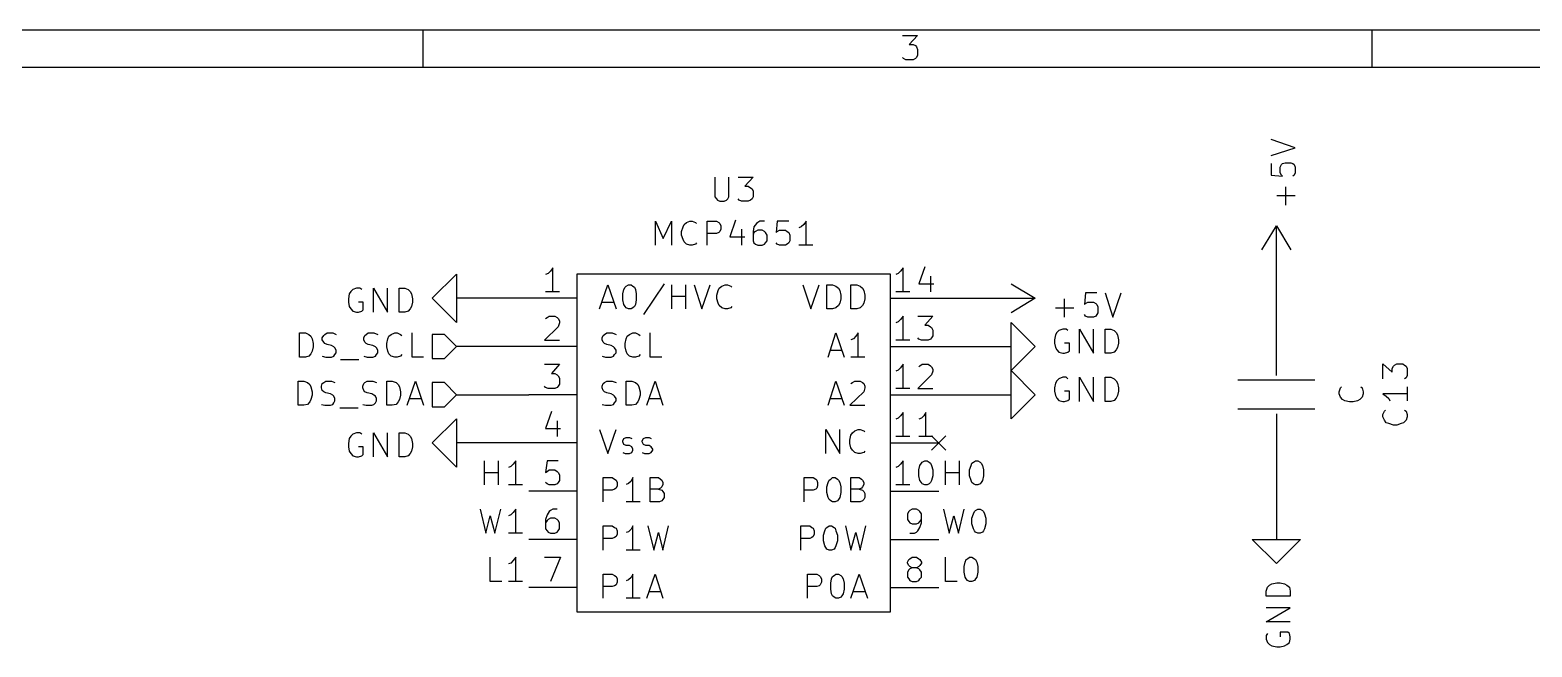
# Model space of a CAD drawing. Extents: x 0.4 to 11.3, y -7.9 to -0.4.
# Drawn here: x 3.516 to 6.63, y -1.673 to -0.394 of the extents above; entities that cross this region are included whole.
import ezdxf

# ---------------------------------------------------------------- set-up
doc = ezdxf.new("R2010")
doc.units = 0
doc.header["$MEASUREMENT"] = 0
for name, color, linetype in [('BLACK', 7, 'CONTINUOUS'), ('BROWN2', 54, 'CONTINUOUS'), ('CYAN2', 4, 'CONTINUOUS'), ('GREEN2', 3, 'CONTINUOUS'), ('RED2', 1, 'CONTINUOUS')]:
    doc.layers.add(name, color=color, linetype=linetype)

msp = doc.modelspace()

# ---------------------------------------------------------------- linework, layer by layer
at = {"layer": 'BLACK', "linetype": 'CONTINUOUS'}
for p, q in [((4.458, -1.337), (4.458, -1.287)), ((4.487, -1.337), (4.487, -1.287)), ((4.513, -1.299), (4.508, -1.301)), ((4.518, -1.294), (4.513, -1.299)), ((4.523, -1.287), (4.518, -1.294)), ((4.523, -1.337), (4.523, -1.287)), ((5.414, -1.337), (5.414, -1.287)), ((5.443, -1.337), (5.443, -1.287)), ((5.464, -1.306), (5.467, -1.297)), ((5.464, -1.318), (5.464, -1.306)), ((5.467, -1.297), (5.469, -1.292)), ((5.469, -1.292), (5.472, -1.29)), ((5.472, -1.29), (5.476, -1.287)), ((5.476, -1.287), (5.481, -1.287)), ((5.481, -1.287), (5.486, -1.29)), ((5.486, -1.29), (5.488, -1.292)), ((5.488, -1.292), (5.491, -1.297)), ((5.491, -1.297), (5.493, -1.306)), ((5.493, -1.306), (5.493, -1.318)), ((4.458, -1.311), (4.487, -1.311)), ((4.537, -1.337), (4.508, -1.337)), ((5.414, -1.311), (5.443, -1.311)), ((5.467, -1.328), (5.464, -1.318)), ((5.469, -1.332), (5.467, -1.328)), ((5.472, -1.335), (5.469, -1.332)), ((5.476, -1.337), (5.472, -1.335)), ((5.481, -1.337), (5.476, -1.337)), ((5.486, -1.335), (5.481, -1.337)), ((5.488, -1.332), (5.486, -1.335)), ((5.491, -1.328), (5.488, -1.332)), ((5.493, -1.318), (5.491, -1.328)), ((4.449, -1.387), (4.461, -1.437)), ((4.461, -1.437), (4.47, -1.401)), ((4.47, -1.401), (4.48, -1.437)), ((4.48, -1.437), (4.492, -1.387)), ((4.513, -1.399), (4.508, -1.401)), ((4.518, -1.394), (4.513, -1.399)), ((4.523, -1.387), (4.518, -1.394)), ((4.523, -1.437), (4.523, -1.387)), ((5.41, -1.387), (5.422, -1.437)), ((5.422, -1.437), (5.431, -1.401)), ((5.431, -1.401), (5.441, -1.437)), ((5.441, -1.437), (5.453, -1.387)), ((5.469, -1.406), (5.472, -1.397)), ((5.472, -1.397), (5.474, -1.392)), ((5.474, -1.392), (5.476, -1.39)), ((5.476, -1.39), (5.481, -1.387)), ((5.481, -1.387), (5.486, -1.387)), ((5.486, -1.387), (5.491, -1.39)), ((5.491, -1.39), (5.493, -1.392)), ((5.493, -1.392), (5.495, -1.397)), ((5.495, -1.397), (5.498, -1.406)), ((5.469, -1.418), (5.469, -1.406)), ((5.472, -1.428), (5.469, -1.418)), ((5.474, -1.432), (5.472, -1.428)), ((5.476, -1.435), (5.474, -1.432)), ((5.493, -1.432), (5.491, -1.435)), ((5.495, -1.428), (5.493, -1.432)), ((5.498, -1.418), (5.495, -1.428)), ((5.498, -1.406), (5.498, -1.418)), ((4.537, -1.437), (4.508, -1.437)), ((5.481, -1.437), (5.476, -1.435)), ((5.486, -1.437), (5.481, -1.437)), ((5.491, -1.435), (5.486, -1.437)), ((4.47, -1.537), (4.47, -1.487)), ((4.518, -1.494), (4.513, -1.499)), ((4.523, -1.487), (4.518, -1.494)), ((4.523, -1.537), (4.523, -1.487)), ((5.414, -1.537), (5.414, -1.487)), ((5.455, -1.497), (5.457, -1.492)), ((5.457, -1.492), (5.46, -1.49)), ((5.46, -1.49), (5.464, -1.487)), ((5.464, -1.487), (5.469, -1.487)), ((5.469, -1.487), (5.474, -1.49)), ((5.474, -1.49), (5.476, -1.492)), ((5.476, -1.492), (5.479, -1.497)), ((4.513, -1.499), (4.508, -1.501)), ((5.453, -1.506), (5.455, -1.497)), ((5.453, -1.518), (5.453, -1.506)), ((5.455, -1.528), (5.453, -1.518)), ((5.479, -1.497), (5.481, -1.506)), ((5.481, -1.518), (5.479, -1.528)), ((5.481, -1.506), (5.481, -1.518)), ((4.494, -1.537), (4.47, -1.537)), ((4.537, -1.537), (4.508, -1.537)), ((5.438, -1.537), (5.414, -1.537)), ((5.457, -1.532), (5.455, -1.528)), ((5.46, -1.535), (5.457, -1.532)), ((5.464, -1.537), (5.46, -1.535)), ((5.469, -1.537), (5.464, -1.537)), ((5.474, -1.535), (5.469, -1.537)), ((5.476, -1.532), (5.474, -1.535)), ((5.479, -1.528), (5.476, -1.532))]:
    msp.add_line(p, q, dxfattribs=at)
at = {"layer": 'BROWN2', "linetype": 'CONTINUOUS'}
for p, q in [((4.075, -1.072), (4.075, -1.022)), ((4.075, -1.022), (4.087, -1.022)), ((4.087, -1.022), (4.094, -1.025)), ((4.094, -1.025), (4.098, -1.029)), ((4.122, -1.032), (4.125, -1.027)), ((4.125, -1.027), (4.127, -1.025)), ((4.127, -1.025), (4.132, -1.022)), ((4.132, -1.022), (4.144, -1.022)), ((4.144, -1.022), (4.151, -1.025)), ((4.208, -1.032), (4.21, -1.027)), ((4.21, -1.027), (4.213, -1.025)), ((4.213, -1.025), (4.217, -1.022)), ((4.217, -1.022), (4.229, -1.022)), ((4.229, -1.022), (4.237, -1.025)), ((4.26, -1.029), (4.265, -1.025)), ((4.265, -1.025), (4.272, -1.022)), ((4.272, -1.022), (4.277, -1.022)), ((4.277, -1.022), (4.284, -1.025)), ((4.284, -1.025), (4.287, -1.027)), ((4.308, -1.072), (4.308, -1.022)), ((4.375, -1.025), (4.35, -1.025)), ((4.35, -1.025), (4.35, -1.075)), ((4.4, -1.05), (4.375, -1.025)), ((4.098, -1.029), (4.101, -1.034)), ((4.101, -1.034), (4.103, -1.044)), ((4.103, -1.051), (4.101, -1.06)), ((4.103, -1.044), (4.103, -1.051)), ((4.122, -1.036), (4.122, -1.032)), ((4.125, -1.041), (4.122, -1.036)), ((4.127, -1.044), (4.125, -1.041)), ((4.132, -1.046), (4.127, -1.044)), ((4.141, -1.048), (4.132, -1.046)), ((4.146, -1.051), (4.141, -1.048)), ((4.148, -1.053), (4.146, -1.051)), ((4.151, -1.058), (4.148, -1.053)), ((4.151, -1.063), (4.151, -1.058)), ((4.208, -1.036), (4.208, -1.032)), ((4.21, -1.041), (4.208, -1.036)), ((4.213, -1.044), (4.21, -1.041)), ((4.217, -1.046), (4.213, -1.044)), ((4.227, -1.048), (4.217, -1.046)), ((4.232, -1.051), (4.227, -1.048)), ((4.234, -1.053), (4.232, -1.051)), ((4.237, -1.058), (4.234, -1.053)), ((4.237, -1.063), (4.237, -1.058)), ((4.256, -1.044), (4.258, -1.034)), ((4.256, -1.051), (4.256, -1.044)), ((4.258, -1.06), (4.256, -1.051)), ((4.258, -1.034), (4.26, -1.029)), ((4.375, -1.075), (4.4, -1.05)), ((4.087, -1.072), (4.075, -1.072)), ((4.094, -1.07), (4.087, -1.072)), ((4.098, -1.065), (4.094, -1.07)), ((4.101, -1.06), (4.098, -1.065)), ((4.122, -1.07), (4.129, -1.072)), ((4.129, -1.072), (4.141, -1.072)), ((4.141, -1.072), (4.146, -1.07)), ((4.146, -1.07), (4.148, -1.067)), ((4.148, -1.067), (4.151, -1.063)), ((4.16, -1.077), (4.198, -1.077)), ((4.208, -1.07), (4.215, -1.072)), ((4.215, -1.072), (4.227, -1.072)), ((4.227, -1.072), (4.232, -1.07)), ((4.232, -1.07), (4.234, -1.067)), ((4.234, -1.067), (4.237, -1.063)), ((4.26, -1.065), (4.258, -1.06)), ((4.265, -1.07), (4.26, -1.065)), ((4.272, -1.072), (4.265, -1.07)), ((4.277, -1.072), (4.272, -1.072)), ((4.284, -1.07), (4.277, -1.072)), ((4.287, -1.067), (4.284, -1.07)), ((4.332, -1.072), (4.308, -1.072)), ((4.35, -1.075), (4.375, -1.075)), ((4.072, -1.172), (4.072, -1.122)), ((4.072, -1.122), (4.084, -1.122)), ((4.084, -1.122), (4.091, -1.125)), ((4.091, -1.125), (4.096, -1.129)), ((4.096, -1.129), (4.098, -1.134)), ((4.098, -1.134), (4.101, -1.144)), ((4.101, -1.151), (4.098, -1.16)), ((4.101, -1.144), (4.101, -1.151)), ((4.12, -1.132), (4.122, -1.127)), ((4.12, -1.136), (4.12, -1.132)), ((4.122, -1.141), (4.12, -1.136)), ((4.122, -1.127), (4.125, -1.125)), ((4.125, -1.144), (4.122, -1.141)), ((4.125, -1.125), (4.129, -1.122)), ((4.129, -1.146), (4.125, -1.144)), ((4.129, -1.122), (4.141, -1.122)), ((4.139, -1.148), (4.129, -1.146)), ((4.144, -1.151), (4.139, -1.148)), ((4.141, -1.122), (4.148, -1.125)), ((4.146, -1.153), (4.144, -1.151)), ((4.206, -1.132), (4.208, -1.127)), ((4.206, -1.136), (4.206, -1.132)), ((4.208, -1.141), (4.206, -1.136)), ((4.208, -1.127), (4.21, -1.125)), ((4.21, -1.144), (4.208, -1.141)), ((4.21, -1.125), (4.215, -1.122)), ((4.215, -1.146), (4.21, -1.144)), ((4.215, -1.122), (4.227, -1.122)), ((4.225, -1.148), (4.215, -1.146)), ((4.229, -1.151), (4.225, -1.148)), ((4.227, -1.122), (4.234, -1.125)), ((4.232, -1.153), (4.229, -1.151)), ((4.256, -1.172), (4.256, -1.122)), ((4.256, -1.122), (4.267, -1.122)), ((4.267, -1.122), (4.275, -1.125)), ((4.275, -1.125), (4.279, -1.129)), ((4.279, -1.129), (4.282, -1.134)), ((4.282, -1.134), (4.284, -1.144)), ((4.284, -1.151), (4.282, -1.16)), ((4.284, -1.144), (4.284, -1.151)), ((4.298, -1.172), (4.315, -1.122)), ((4.315, -1.122), (4.332, -1.172)), ((4.375, -1.125), (4.35, -1.125)), ((4.35, -1.125), (4.35, -1.175)), ((4.4, -1.15), (4.375, -1.125)), ((4.375, -1.175), (4.4, -1.15)), ((4.084, -1.172), (4.072, -1.172)), ((4.091, -1.17), (4.084, -1.172)), ((4.096, -1.165), (4.091, -1.17)), ((4.098, -1.16), (4.096, -1.165)), ((4.12, -1.17), (4.127, -1.172)), ((4.127, -1.172), (4.139, -1.172)), ((4.139, -1.172), (4.144, -1.17)), ((4.144, -1.17), (4.146, -1.167)), ((4.148, -1.158), (4.146, -1.153)), ((4.146, -1.167), (4.148, -1.163)), ((4.148, -1.163), (4.148, -1.158)), ((4.158, -1.177), (4.196, -1.177)), ((4.206, -1.17), (4.213, -1.172)), ((4.213, -1.172), (4.225, -1.172)), ((4.225, -1.172), (4.229, -1.17)), ((4.229, -1.17), (4.232, -1.167)), ((4.234, -1.158), (4.232, -1.153)), ((4.232, -1.167), (4.234, -1.163)), ((4.234, -1.163), (4.234, -1.158)), ((4.267, -1.172), (4.256, -1.172)), ((4.275, -1.17), (4.267, -1.172)), ((4.279, -1.165), (4.275, -1.17)), ((4.282, -1.16), (4.279, -1.165)), ((4.303, -1.158), (4.327, -1.158)), ((4.35, -1.175), (4.375, -1.175))]:
    msp.add_line(p, q, dxfattribs=at)
at = {"layer": 'CYAN2', "linetype": 'CONTINUOUS'}
for p, q in [((6.139, -0.638), (6.089, -0.621)), ((6.089, -0.654), (6.139, -0.638)), ((6.089, -0.671), (6.089, -0.695)), ((6.108, -0.678), (6.111, -0.673)), ((6.108, -0.69), (6.108, -0.678)), ((6.111, -0.673), (6.113, -0.671)), ((6.113, -0.671), (6.118, -0.669)), ((6.118, -0.669), (6.13, -0.669)), ((6.13, -0.669), (6.134, -0.671)), ((6.134, -0.671), (6.137, -0.673)), ((6.137, -0.673), (6.139, -0.678)), ((6.139, -0.678), (6.139, -0.69)), ((4.936, -0.699), (4.936, -0.74)), ((4.965, -0.74), (4.965, -0.699)), ((4.984, -0.699), (5.015, -0.699)), ((5.015, -0.699), (4.998, -0.718)), ((6.089, -0.695), (6.113, -0.697)), ((6.111, -0.695), (6.108, -0.69)), ((6.113, -0.697), (6.111, -0.695)), ((6.137, -0.695), (6.134, -0.697)), ((6.139, -0.69), (6.137, -0.695)), ((4.936, -0.74), (4.939, -0.744)), ((4.939, -0.744), (4.941, -0.747)), ((4.941, -0.747), (4.946, -0.749)), ((4.955, -0.749), (4.96, -0.747)), ((4.96, -0.747), (4.963, -0.744)), ((4.963, -0.744), (4.965, -0.74)), ((4.986, -0.747), (4.984, -0.744)), ((4.991, -0.749), (4.986, -0.747)), ((4.998, -0.718), (5.005, -0.718)), ((5.005, -0.718), (5.01, -0.721)), ((5.01, -0.747), (5.005, -0.749)), ((5.01, -0.721), (5.013, -0.723)), ((5.013, -0.744), (5.01, -0.747)), ((5.013, -0.723), (5.015, -0.728)), ((5.015, -0.74), (5.013, -0.744)), ((5.015, -0.728), (5.015, -0.74)), ((6.139, -0.738), (6.101, -0.738)), ((6.12, -0.757), (6.12, -0.719)), ((4.946, -0.749), (4.955, -0.749)), ((5.005, -0.749), (4.991, -0.749)), ((4.813, -0.84), (4.813, -0.79)), ((4.813, -0.79), (4.829, -0.826)), ((4.829, -0.826), (4.846, -0.79)), ((4.846, -0.79), (4.846, -0.84)), ((4.867, -0.812), (4.87, -0.802)), ((4.87, -0.802), (4.872, -0.797)), ((4.872, -0.797), (4.877, -0.793)), ((4.877, -0.793), (4.884, -0.79)), ((4.884, -0.79), (4.889, -0.79)), ((4.889, -0.79), (4.896, -0.793)), ((4.896, -0.793), (4.898, -0.795)), ((4.92, -0.84), (4.92, -0.79)), ((4.92, -0.79), (4.939, -0.79)), ((4.939, -0.79), (4.944, -0.793)), ((4.944, -0.793), (4.946, -0.795)), ((4.946, -0.795), (4.948, -0.8)), ((4.948, -0.807), (4.946, -0.812)), ((4.948, -0.8), (4.948, -0.807)), ((4.979, -0.788), (4.967, -0.823)), ((4.991, -0.807), (4.991, -0.84)), ((5.017, -0.802), (5.015, -0.812)), ((5.022, -0.795), (5.017, -0.802)), ((5.025, -0.809), (5.02, -0.812)), ((5.025, -0.793), (5.022, -0.795)), ((5.029, -0.79), (5.025, -0.793)), ((5.034, -0.809), (5.025, -0.809)), ((5.039, -0.79), (5.029, -0.79)), ((5.039, -0.812), (5.034, -0.809)), ((5.065, -0.79), (5.063, -0.814)), ((5.089, -0.79), (5.065, -0.79)), ((5.065, -0.812), (5.07, -0.809)), ((5.07, -0.809), (5.082, -0.809)), ((5.082, -0.809), (5.086, -0.812)), ((5.115, -0.802), (5.11, -0.804)), ((5.12, -0.797), (5.115, -0.802)), ((5.125, -0.79), (5.12, -0.797)), ((5.125, -0.84), (5.125, -0.79)), ((4.867, -0.819), (4.867, -0.812)), ((4.87, -0.828), (4.867, -0.819)), ((4.872, -0.833), (4.87, -0.828)), ((4.877, -0.838), (4.872, -0.833)), ((4.884, -0.84), (4.877, -0.838)), ((4.889, -0.84), (4.884, -0.84)), ((4.896, -0.838), (4.889, -0.84)), ((4.898, -0.835), (4.896, -0.838)), ((4.939, -0.816), (4.92, -0.816)), ((4.944, -0.814), (4.939, -0.816)), ((4.946, -0.812), (4.944, -0.814)), ((4.967, -0.823), (4.998, -0.823)), ((5.015, -0.812), (5.015, -0.831)), ((5.017, -0.814), (5.015, -0.819)), ((5.015, -0.831), (5.017, -0.835)), ((5.02, -0.812), (5.017, -0.814)), ((5.017, -0.835), (5.02, -0.838)), ((5.02, -0.838), (5.025, -0.84)), ((5.025, -0.84), (5.034, -0.84)), ((5.034, -0.84), (5.039, -0.838)), ((5.041, -0.814), (5.039, -0.812)), ((5.039, -0.838), (5.041, -0.835)), ((5.044, -0.819), (5.041, -0.814)), ((5.041, -0.835), (5.044, -0.831)), ((5.044, -0.831), (5.044, -0.819)), ((5.063, -0.814), (5.065, -0.812)), ((5.065, -0.838), (5.063, -0.835)), ((5.07, -0.84), (5.065, -0.838)), ((5.082, -0.84), (5.07, -0.84)), ((5.086, -0.838), (5.082, -0.84)), ((5.086, -0.812), (5.089, -0.814)), ((5.089, -0.835), (5.086, -0.838)), ((5.089, -0.814), (5.091, -0.819)), ((5.091, -0.831), (5.089, -0.835)), ((5.091, -0.819), (5.091, -0.831)), ((5.139, -0.84), (5.11, -0.84)), ((4.185, -0.932), (4.181, -0.936)), ((4.193, -0.929), (4.185, -0.932)), ((4.2, -0.929), (4.193, -0.929)), ((4.204, -0.932), (4.2, -0.929)), ((4.228, -0.979), (4.228, -0.929)), ((4.228, -0.929), (4.257, -0.979)), ((4.257, -0.979), (4.257, -0.929)), ((4.281, -0.979), (4.281, -0.929)), ((4.281, -0.929), (4.293, -0.929)), ((4.293, -0.929), (4.3, -0.932)), ((4.3, -0.932), (4.304, -0.936)), ((4.697, -0.972), (4.714, -0.922)), ((4.714, -0.922), (4.731, -0.972)), ((4.745, -0.941), (4.747, -0.932)), ((4.747, -0.932), (4.75, -0.927)), ((4.75, -0.927), (4.752, -0.925)), ((4.752, -0.925), (4.757, -0.922)), ((4.757, -0.922), (4.762, -0.922)), ((4.762, -0.922), (4.766, -0.925)), ((4.766, -0.925), (4.769, -0.927)), ((4.769, -0.927), (4.771, -0.932)), ((4.771, -0.932), (4.773, -0.941)), ((4.831, -0.92), (4.788, -0.984)), ((4.847, -0.972), (4.847, -0.922)), ((4.876, -0.972), (4.876, -0.922)), ((4.893, -0.922), (4.909, -0.972)), ((4.909, -0.972), (4.926, -0.922)), ((4.94, -0.944), (4.943, -0.934)), ((4.943, -0.934), (4.945, -0.929)), ((4.945, -0.929), (4.95, -0.925)), ((4.95, -0.925), (4.957, -0.922)), ((4.957, -0.922), (4.962, -0.922)), ((4.962, -0.922), (4.969, -0.925)), ((4.969, -0.925), (4.971, -0.927)), ((5.118, -0.922), (5.135, -0.972)), ((5.135, -0.972), (5.152, -0.922)), ((5.168, -0.972), (5.168, -0.922)), ((5.168, -0.922), (5.18, -0.922)), ((5.18, -0.922), (5.187, -0.925)), ((5.187, -0.925), (5.192, -0.929)), ((5.192, -0.929), (5.195, -0.934)), ((5.195, -0.934), (5.197, -0.944)), ((5.218, -0.972), (5.218, -0.922)), ((5.218, -0.922), (5.23, -0.922)), ((5.23, -0.922), (5.237, -0.925)), ((5.237, -0.925), (5.242, -0.929)), ((5.242, -0.929), (5.245, -0.934)), ((5.245, -0.934), (5.247, -0.944)), ((4.178, -0.941), (4.176, -0.951)), ((4.176, -0.951), (4.176, -0.958)), ((4.176, -0.958), (4.178, -0.967)), ((4.181, -0.936), (4.178, -0.941)), ((4.207, -0.958), (4.197, -0.958)), ((4.207, -0.974), (4.207, -0.958)), ((4.304, -0.936), (4.307, -0.941)), ((4.307, -0.941), (4.309, -0.951)), ((4.309, -0.958), (4.307, -0.967)), ((4.309, -0.951), (4.309, -0.958)), ((4.702, -0.958), (4.726, -0.958)), ((4.745, -0.953), (4.745, -0.941)), ((4.747, -0.963), (4.745, -0.953)), ((4.75, -0.967), (4.747, -0.963)), ((4.771, -0.963), (4.769, -0.967)), ((4.773, -0.953), (4.771, -0.963)), ((4.773, -0.941), (4.773, -0.953)), ((4.847, -0.946), (4.876, -0.946)), ((4.94, -0.951), (4.94, -0.944)), ((4.943, -0.96), (4.94, -0.951)), ((4.945, -0.965), (4.943, -0.96)), ((4.95, -0.97), (4.945, -0.965)), ((5.192, -0.965), (5.187, -0.97)), ((5.195, -0.96), (5.192, -0.965)), ((5.197, -0.951), (5.195, -0.96)), ((5.197, -0.944), (5.197, -0.951)), ((5.242, -0.965), (5.237, -0.97)), ((5.245, -0.96), (5.242, -0.965)), ((5.247, -0.951), (5.245, -0.96)), ((5.247, -0.944), (5.247, -0.951)), ((5.661, -0.989), (5.661, -0.951)), ((5.704, -0.939), (5.702, -0.963)), ((5.702, -0.963), (5.704, -0.961)), ((5.728, -0.939), (5.704, -0.939)), ((5.704, -0.961), (5.709, -0.958)), ((5.709, -0.958), (5.721, -0.958)), ((5.721, -0.958), (5.726, -0.961)), ((5.726, -0.961), (5.728, -0.963)), ((5.728, -0.963), (5.73, -0.968)), ((5.745, -0.939), (5.761, -0.989)), ((5.761, -0.989), (5.778, -0.939)), ((4.178, -0.967), (4.181, -0.972)), ((4.181, -0.972), (4.185, -0.977)), ((4.185, -0.977), (4.193, -0.979)), ((4.193, -0.979), (4.197, -0.979)), ((4.197, -0.979), (4.204, -0.977)), ((4.204, -0.977), (4.207, -0.974)), ((4.293, -0.979), (4.281, -0.979)), ((4.3, -0.977), (4.293, -0.979)), ((4.304, -0.972), (4.3, -0.977)), ((4.307, -0.967), (4.304, -0.972)), ((4.752, -0.97), (4.75, -0.967)), ((4.757, -0.972), (4.752, -0.97)), ((4.762, -0.972), (4.757, -0.972)), ((4.766, -0.97), (4.762, -0.972)), ((4.769, -0.967), (4.766, -0.97)), ((4.957, -0.972), (4.95, -0.97)), ((4.962, -0.972), (4.957, -0.972)), ((4.969, -0.97), (4.962, -0.972)), ((4.971, -0.967), (4.969, -0.97)), ((5.18, -0.972), (5.168, -0.972)), ((5.187, -0.97), (5.18, -0.972)), ((5.23, -0.972), (5.218, -0.972)), ((5.237, -0.97), (5.23, -0.972)), ((5.642, -0.97), (5.68, -0.97)), ((5.704, -0.987), (5.702, -0.984)), ((5.709, -0.989), (5.704, -0.987)), ((5.721, -0.989), (5.709, -0.989)), ((5.726, -0.987), (5.721, -0.989)), ((5.728, -0.984), (5.726, -0.987)), ((5.73, -0.98), (5.728, -0.984)), ((5.73, -0.968), (5.73, -0.98)), ((4.702, -1.032), (4.704, -1.027)), ((4.704, -1.027), (4.707, -1.025)), ((4.707, -1.025), (4.712, -1.022)), ((4.712, -1.022), (4.723, -1.022)), ((4.723, -1.022), (4.731, -1.025)), ((4.754, -1.029), (4.759, -1.025)), ((4.759, -1.025), (4.766, -1.022)), ((4.766, -1.022), (4.771, -1.022)), ((4.771, -1.022), (4.778, -1.025)), ((4.778, -1.025), (4.781, -1.027)), ((4.802, -1.072), (4.802, -1.022)), ((5.171, -1.072), (5.187, -1.022)), ((5.187, -1.022), (5.204, -1.072)), ((5.233, -1.022), (5.228, -1.029)), ((5.233, -1.072), (5.233, -1.022)), ((5.642, -1.026), (5.64, -1.036)), ((5.645, -1.021), (5.642, -1.026)), ((5.649, -1.017), (5.645, -1.021)), ((5.657, -1.014), (5.649, -1.017)), ((5.664, -1.014), (5.657, -1.014)), ((5.668, -1.017), (5.664, -1.014)), ((5.692, -1.064), (5.692, -1.014)), ((5.692, -1.014), (5.721, -1.064)), ((5.721, -1.064), (5.721, -1.014)), ((5.745, -1.064), (5.745, -1.014)), ((5.745, -1.014), (5.757, -1.014)), ((5.757, -1.014), (5.764, -1.017)), ((5.764, -1.017), (5.768, -1.021)), ((5.768, -1.021), (5.771, -1.026)), ((5.771, -1.026), (5.773, -1.036)), ((4.702, -1.036), (4.702, -1.032)), ((4.704, -1.041), (4.702, -1.036)), ((4.707, -1.044), (4.704, -1.041)), ((4.712, -1.046), (4.707, -1.044)), ((4.721, -1.048), (4.712, -1.046)), ((4.726, -1.051), (4.721, -1.048)), ((4.728, -1.053), (4.726, -1.051)), ((4.731, -1.058), (4.728, -1.053)), ((4.731, -1.063), (4.731, -1.058)), ((4.75, -1.044), (4.752, -1.034)), ((4.75, -1.051), (4.75, -1.044)), ((4.752, -1.06), (4.75, -1.051)), ((4.752, -1.034), (4.754, -1.029)), ((5.176, -1.058), (5.199, -1.058)), ((5.223, -1.034), (5.218, -1.036)), ((5.228, -1.029), (5.223, -1.034)), ((5.64, -1.036), (5.64, -1.043)), ((5.64, -1.043), (5.642, -1.052)), ((5.642, -1.052), (5.645, -1.057)), ((5.645, -1.057), (5.649, -1.062)), ((5.671, -1.043), (5.661, -1.043)), ((5.671, -1.059), (5.671, -1.043)), ((5.768, -1.057), (5.764, -1.062)), ((5.771, -1.052), (5.768, -1.057)), ((5.773, -1.043), (5.771, -1.052)), ((5.773, -1.036), (5.773, -1.043)), ((4.702, -1.07), (4.709, -1.072)), ((4.709, -1.072), (4.721, -1.072)), ((4.721, -1.072), (4.726, -1.07)), ((4.726, -1.07), (4.728, -1.067)), ((4.728, -1.067), (4.731, -1.063)), ((4.754, -1.065), (4.752, -1.06)), ((4.759, -1.07), (4.754, -1.065)), ((4.766, -1.072), (4.759, -1.07)), ((4.771, -1.072), (4.766, -1.072)), ((4.778, -1.07), (4.771, -1.072)), ((4.781, -1.067), (4.778, -1.07)), ((4.826, -1.072), (4.802, -1.072)), ((5.247, -1.072), (5.218, -1.072)), ((5.649, -1.062), (5.657, -1.064)), ((5.657, -1.064), (5.661, -1.064)), ((5.661, -1.064), (5.668, -1.062)), ((5.668, -1.062), (5.671, -1.059)), ((5.757, -1.064), (5.745, -1.064)), ((5.764, -1.062), (5.757, -1.064)), ((6.321, -1.117), (6.321, -1.086)), ((6.321, -1.086), (6.34, -1.103)), ((6.343, -1.091), (6.345, -1.089)), ((6.345, -1.089), (6.35, -1.086)), ((6.35, -1.086), (6.362, -1.086)), ((6.362, -1.086), (6.366, -1.089)), ((6.366, -1.089), (6.369, -1.091)), ((5.645, -1.121), (5.642, -1.126)), ((5.649, -1.117), (5.645, -1.121)), ((5.657, -1.114), (5.649, -1.117)), ((5.664, -1.114), (5.657, -1.114)), ((5.668, -1.117), (5.664, -1.114)), ((5.692, -1.164), (5.692, -1.114)), ((5.692, -1.114), (5.721, -1.164)), ((5.721, -1.164), (5.721, -1.114)), ((5.745, -1.164), (5.745, -1.114)), ((5.745, -1.114), (5.757, -1.114)), ((5.757, -1.114), (5.764, -1.117)), ((5.764, -1.117), (5.768, -1.121)), ((5.768, -1.121), (5.771, -1.126)), ((6.34, -1.096), (6.343, -1.091)), ((6.34, -1.103), (6.34, -1.096)), ((6.369, -1.115), (6.366, -1.117)), ((6.369, -1.091), (6.371, -1.096)), ((6.371, -1.11), (6.369, -1.115)), ((6.371, -1.096), (6.371, -1.11)), ((4.702, -1.132), (4.704, -1.127)), ((4.702, -1.136), (4.702, -1.132)), ((4.704, -1.141), (4.702, -1.136)), ((4.704, -1.127), (4.707, -1.125)), ((4.707, -1.144), (4.704, -1.141)), ((4.707, -1.125), (4.712, -1.122)), ((4.712, -1.146), (4.707, -1.144)), ((4.712, -1.122), (4.723, -1.122)), ((4.721, -1.148), (4.712, -1.146)), ((4.726, -1.151), (4.721, -1.148)), ((4.723, -1.122), (4.731, -1.125)), ((4.728, -1.153), (4.726, -1.151)), ((4.752, -1.172), (4.752, -1.122)), ((4.752, -1.122), (4.764, -1.122)), ((4.764, -1.122), (4.771, -1.125)), ((4.771, -1.125), (4.776, -1.129)), ((4.776, -1.129), (4.778, -1.134)), ((4.778, -1.134), (4.781, -1.144)), ((4.781, -1.151), (4.778, -1.16)), ((4.781, -1.144), (4.781, -1.151)), ((4.795, -1.172), (4.812, -1.122)), ((4.812, -1.122), (4.828, -1.172)), ((5.171, -1.172), (5.187, -1.122)), ((5.187, -1.122), (5.204, -1.172)), ((5.245, -1.144), (5.216, -1.172)), ((5.218, -1.127), (5.221, -1.125)), ((5.221, -1.125), (5.226, -1.122)), ((5.226, -1.122), (5.237, -1.122)), ((5.237, -1.122), (5.242, -1.125)), ((5.242, -1.125), (5.245, -1.127)), ((5.245, -1.127), (5.247, -1.132)), ((5.247, -1.136), (5.245, -1.144)), ((5.247, -1.132), (5.247, -1.136)), ((5.642, -1.126), (5.64, -1.136)), ((5.64, -1.136), (5.64, -1.143)), ((5.64, -1.143), (5.642, -1.152)), ((5.642, -1.152), (5.645, -1.157)), ((5.671, -1.143), (5.661, -1.143)), ((5.671, -1.159), (5.671, -1.143)), ((5.771, -1.152), (5.768, -1.157)), ((5.771, -1.126), (5.773, -1.136)), ((5.773, -1.143), (5.771, -1.152)), ((5.773, -1.136), (5.773, -1.143)), ((6.23, -1.144), (6.233, -1.136)), ((6.23, -1.148), (6.23, -1.144)), ((6.233, -1.155), (6.23, -1.148)), ((6.233, -1.136), (6.235, -1.134)), ((6.275, -1.134), (6.278, -1.136)), ((6.278, -1.136), (6.28, -1.144)), ((6.28, -1.148), (6.278, -1.155)), ((6.28, -1.144), (6.28, -1.148)), ((6.371, -1.148), (6.321, -1.148)), ((6.321, -1.148), (6.328, -1.153)), ((6.371, -1.134), (6.371, -1.163)), ((4.702, -1.17), (4.709, -1.172)), ((4.709, -1.172), (4.721, -1.172)), ((4.721, -1.172), (4.726, -1.17)), ((4.726, -1.17), (4.728, -1.167)), ((4.731, -1.158), (4.728, -1.153)), ((4.728, -1.167), (4.731, -1.163)), ((4.731, -1.163), (4.731, -1.158)), ((4.764, -1.172), (4.752, -1.172)), ((4.771, -1.17), (4.764, -1.172)), ((4.776, -1.165), (4.771, -1.17)), ((4.778, -1.16), (4.776, -1.165)), ((4.8, -1.158), (4.823, -1.158)), ((5.176, -1.158), (5.199, -1.158)), ((5.216, -1.172), (5.247, -1.172)), ((5.645, -1.157), (5.649, -1.162)), ((5.649, -1.162), (5.657, -1.164)), ((5.657, -1.164), (5.661, -1.164)), ((5.661, -1.164), (5.668, -1.162)), ((5.668, -1.162), (5.671, -1.159)), ((5.757, -1.164), (5.745, -1.164)), ((5.764, -1.162), (5.757, -1.164)), ((5.768, -1.157), (5.764, -1.162)), ((6.237, -1.16), (6.233, -1.155)), ((6.242, -1.163), (6.237, -1.16)), ((6.252, -1.165), (6.242, -1.163)), ((6.259, -1.165), (6.252, -1.165)), ((6.268, -1.163), (6.259, -1.165)), ((6.273, -1.16), (6.268, -1.163)), ((6.278, -1.155), (6.273, -1.16)), ((6.324, -1.184), (6.326, -1.182)), ((6.328, -1.153), (6.333, -1.158)), ((6.333, -1.158), (6.335, -1.163)), ((6.366, -1.182), (6.369, -1.184)), ((6.321, -1.191), (6.324, -1.184)), ((6.321, -1.196), (6.321, -1.191)), ((6.324, -1.203), (6.321, -1.196)), ((6.328, -1.208), (6.324, -1.203)), ((6.333, -1.21), (6.328, -1.208)), ((6.343, -1.213), (6.333, -1.21)), ((6.35, -1.213), (6.343, -1.213)), ((6.359, -1.21), (6.35, -1.213)), ((6.364, -1.208), (6.359, -1.21)), ((6.369, -1.203), (6.364, -1.208)), ((6.369, -1.184), (6.371, -1.191)), ((6.371, -1.196), (6.369, -1.203)), ((6.371, -1.191), (6.371, -1.196)), ((4.178, -1.241), (4.176, -1.251)), ((4.181, -1.236), (4.178, -1.241)), ((4.185, -1.232), (4.181, -1.236)), ((4.193, -1.229), (4.185, -1.232)), ((4.2, -1.229), (4.193, -1.229)), ((4.204, -1.232), (4.2, -1.229)), ((4.228, -1.279), (4.228, -1.229)), ((4.228, -1.229), (4.257, -1.279)), ((4.257, -1.279), (4.257, -1.229)), ((4.281, -1.279), (4.281, -1.229)), ((4.281, -1.229), (4.293, -1.229)), ((4.293, -1.229), (4.3, -1.232)), ((4.3, -1.232), (4.304, -1.236)), ((4.304, -1.236), (4.307, -1.241)), ((4.307, -1.241), (4.309, -1.251)), ((4.697, -1.222), (4.714, -1.272)), ((4.714, -1.272), (4.731, -1.222)), ((4.745, -1.246), (4.747, -1.241)), ((4.747, -1.241), (4.752, -1.239)), ((4.752, -1.239), (4.759, -1.239)), ((4.759, -1.239), (4.764, -1.241)), ((4.785, -1.246), (4.788, -1.241)), ((4.788, -1.241), (4.793, -1.239)), ((4.793, -1.239), (4.8, -1.239)), ((4.8, -1.239), (4.804, -1.241)), ((5.166, -1.272), (5.166, -1.222)), ((5.166, -1.222), (5.195, -1.272)), ((5.195, -1.272), (5.195, -1.222)), ((5.216, -1.244), (5.218, -1.234)), ((5.216, -1.251), (5.216, -1.244)), ((5.218, -1.234), (5.221, -1.229)), ((5.221, -1.229), (5.226, -1.225)), ((5.226, -1.225), (5.233, -1.222)), ((5.233, -1.222), (5.237, -1.222)), ((5.237, -1.222), (5.245, -1.225)), ((5.245, -1.225), (5.247, -1.227)), ((4.176, -1.251), (4.176, -1.258)), ((4.176, -1.258), (4.178, -1.267)), ((4.178, -1.267), (4.181, -1.272)), ((4.181, -1.272), (4.185, -1.277)), ((4.207, -1.258), (4.197, -1.258)), ((4.204, -1.277), (4.207, -1.274)), ((4.207, -1.274), (4.207, -1.258)), ((4.304, -1.272), (4.3, -1.277)), ((4.307, -1.267), (4.304, -1.272)), ((4.309, -1.258), (4.307, -1.267)), ((4.309, -1.251), (4.309, -1.258)), ((4.745, -1.248), (4.745, -1.246)), ((4.747, -1.253), (4.745, -1.248)), ((4.745, -1.27), (4.75, -1.272)), ((4.752, -1.255), (4.747, -1.253)), ((4.75, -1.272), (4.759, -1.272)), ((4.759, -1.255), (4.752, -1.255)), ((4.764, -1.258), (4.759, -1.255)), ((4.759, -1.272), (4.764, -1.27)), ((4.766, -1.263), (4.764, -1.258)), ((4.764, -1.27), (4.766, -1.265)), ((4.766, -1.265), (4.766, -1.263)), ((4.785, -1.248), (4.785, -1.246)), ((4.788, -1.253), (4.785, -1.248)), ((4.785, -1.27), (4.79, -1.272)), ((4.793, -1.255), (4.788, -1.253)), ((4.79, -1.272), (4.8, -1.272)), ((4.8, -1.255), (4.793, -1.255)), ((4.804, -1.258), (4.8, -1.255)), ((4.8, -1.272), (4.804, -1.27)), ((4.807, -1.263), (4.804, -1.258)), ((4.804, -1.27), (4.807, -1.265)), ((4.807, -1.265), (4.807, -1.263)), ((5.218, -1.26), (5.216, -1.251)), ((5.221, -1.265), (5.218, -1.26)), ((5.226, -1.27), (5.221, -1.265)), ((5.233, -1.272), (5.226, -1.27)), ((5.237, -1.272), (5.233, -1.272)), ((5.245, -1.27), (5.237, -1.272)), ((5.247, -1.267), (5.245, -1.27)), ((4.185, -1.277), (4.193, -1.279)), ((4.193, -1.279), (4.197, -1.279)), ((4.197, -1.279), (4.204, -1.277)), ((4.293, -1.279), (4.281, -1.279)), ((4.3, -1.277), (4.293, -1.279)), ((4.704, -1.372), (4.704, -1.322)), ((4.704, -1.322), (4.723, -1.322)), ((4.723, -1.322), (4.728, -1.325)), ((4.728, -1.325), (4.731, -1.327)), ((4.731, -1.327), (4.733, -1.332)), ((4.733, -1.339), (4.731, -1.344)), ((4.733, -1.332), (4.733, -1.339)), ((4.757, -1.334), (4.752, -1.336)), ((4.762, -1.329), (4.757, -1.334)), ((4.766, -1.322), (4.762, -1.329)), ((4.766, -1.372), (4.766, -1.322)), ((4.802, -1.372), (4.802, -1.322)), ((4.802, -1.322), (4.819, -1.322)), ((4.819, -1.322), (4.823, -1.325)), ((4.823, -1.325), (4.826, -1.327)), ((4.826, -1.327), (4.828, -1.332)), ((4.828, -1.336), (4.826, -1.341)), ((4.828, -1.332), (4.828, -1.336)), ((5.121, -1.372), (5.121, -1.322)), ((5.121, -1.322), (5.14, -1.322)), ((5.14, -1.322), (5.145, -1.325)), ((5.145, -1.325), (5.147, -1.327)), ((5.147, -1.327), (5.149, -1.332)), ((5.149, -1.339), (5.147, -1.344)), ((5.149, -1.332), (5.149, -1.339)), ((5.168, -1.341), (5.171, -1.332)), ((5.171, -1.332), (5.173, -1.327)), ((5.173, -1.327), (5.176, -1.325)), ((5.176, -1.325), (5.18, -1.322)), ((5.18, -1.322), (5.185, -1.322)), ((5.185, -1.322), (5.19, -1.325)), ((5.19, -1.325), (5.192, -1.327)), ((5.192, -1.327), (5.195, -1.332)), ((5.195, -1.332), (5.197, -1.341)), ((5.218, -1.372), (5.218, -1.322)), ((5.218, -1.322), (5.235, -1.322)), ((5.235, -1.322), (5.24, -1.325)), ((5.24, -1.325), (5.242, -1.327)), ((5.242, -1.327), (5.245, -1.332)), ((5.245, -1.336), (5.242, -1.341)), ((5.245, -1.332), (5.245, -1.336)), ((4.723, -1.348), (4.704, -1.348)), ((4.728, -1.346), (4.723, -1.348)), ((4.731, -1.344), (4.728, -1.346)), ((4.819, -1.346), (4.802, -1.346)), ((4.823, -1.344), (4.819, -1.346)), ((4.819, -1.346), (4.826, -1.348)), ((4.826, -1.37), (4.821, -1.372)), ((4.826, -1.341), (4.823, -1.344)), ((4.826, -1.348), (4.828, -1.351)), ((4.828, -1.367), (4.826, -1.37)), ((4.828, -1.351), (4.831, -1.355)), ((4.831, -1.363), (4.828, -1.367)), ((4.831, -1.355), (4.831, -1.363)), ((5.14, -1.348), (5.121, -1.348)), ((5.145, -1.346), (5.14, -1.348)), ((5.147, -1.344), (5.145, -1.346)), ((5.168, -1.353), (5.168, -1.341)), ((5.171, -1.363), (5.168, -1.353)), ((5.173, -1.367), (5.171, -1.363)), ((5.176, -1.37), (5.173, -1.367)), ((5.18, -1.372), (5.176, -1.37)), ((5.19, -1.37), (5.185, -1.372)), ((5.192, -1.367), (5.19, -1.37)), ((5.195, -1.363), (5.192, -1.367)), ((5.197, -1.353), (5.195, -1.363)), ((5.197, -1.341), (5.197, -1.353)), ((5.235, -1.346), (5.218, -1.346)), ((5.24, -1.344), (5.235, -1.346)), ((5.235, -1.346), (5.242, -1.348)), ((5.242, -1.37), (5.237, -1.372)), ((5.242, -1.341), (5.24, -1.344)), ((5.242, -1.348), (5.245, -1.351)), ((5.245, -1.367), (5.242, -1.37)), ((5.245, -1.351), (5.247, -1.355)), ((5.247, -1.363), (5.245, -1.367)), ((5.247, -1.355), (5.247, -1.363)), ((4.781, -1.372), (4.752, -1.372)), ((4.821, -1.372), (4.802, -1.372)), ((5.185, -1.372), (5.18, -1.372)), ((5.237, -1.372), (5.218, -1.372)), ((4.704, -1.472), (4.704, -1.422)), ((4.704, -1.422), (4.723, -1.422)), ((4.723, -1.422), (4.728, -1.425)), ((4.728, -1.425), (4.731, -1.427)), ((4.731, -1.427), (4.733, -1.432)), ((4.733, -1.432), (4.733, -1.439)), ((4.762, -1.429), (4.757, -1.434)), ((4.766, -1.422), (4.762, -1.429)), ((4.766, -1.472), (4.766, -1.422)), ((4.797, -1.422), (4.809, -1.472)), ((4.828, -1.472), (4.84, -1.422)), ((5.114, -1.472), (5.114, -1.422)), ((5.114, -1.422), (5.133, -1.422)), ((5.133, -1.422), (5.137, -1.425)), ((5.137, -1.425), (5.14, -1.427)), ((5.14, -1.427), (5.142, -1.432)), ((5.142, -1.432), (5.142, -1.439)), ((5.161, -1.441), (5.164, -1.432)), ((5.164, -1.432), (5.166, -1.427)), ((5.166, -1.427), (5.168, -1.425)), ((5.168, -1.425), (5.173, -1.422)), ((5.173, -1.422), (5.178, -1.422)), ((5.178, -1.422), (5.183, -1.425)), ((5.183, -1.425), (5.185, -1.427)), ((5.185, -1.427), (5.187, -1.432)), ((5.187, -1.432), (5.19, -1.441)), ((5.207, -1.422), (5.218, -1.472)), ((5.237, -1.472), (5.249, -1.422)), ((4.723, -1.448), (4.704, -1.448)), ((4.728, -1.446), (4.723, -1.448)), ((4.731, -1.444), (4.728, -1.446)), ((4.733, -1.439), (4.731, -1.444)), ((4.757, -1.434), (4.752, -1.436)), ((4.809, -1.472), (4.819, -1.436)), ((4.819, -1.436), (4.828, -1.472)), ((5.133, -1.448), (5.114, -1.448)), ((5.137, -1.446), (5.133, -1.448)), ((5.14, -1.444), (5.137, -1.446)), ((5.142, -1.439), (5.14, -1.444)), ((5.161, -1.453), (5.161, -1.441)), ((5.164, -1.463), (5.161, -1.453)), ((5.166, -1.467), (5.164, -1.463)), ((5.187, -1.463), (5.185, -1.467)), ((5.19, -1.453), (5.187, -1.463)), ((5.19, -1.441), (5.19, -1.453)), ((5.218, -1.472), (5.228, -1.436)), ((5.228, -1.436), (5.237, -1.472)), ((4.781, -1.472), (4.752, -1.472)), ((5.168, -1.47), (5.166, -1.467)), ((5.173, -1.472), (5.168, -1.47)), ((5.178, -1.472), (5.173, -1.472)), ((5.183, -1.47), (5.178, -1.472)), ((5.185, -1.467), (5.183, -1.47)), ((4.704, -1.572), (4.704, -1.522)), ((4.704, -1.522), (4.723, -1.522)), ((4.723, -1.522), (4.728, -1.525)), ((4.728, -1.525), (4.731, -1.527)), ((4.766, -1.522), (4.762, -1.529)), ((4.766, -1.572), (4.766, -1.522)), ((4.795, -1.572), (4.812, -1.522)), ((4.812, -1.522), (4.828, -1.572)), ((5.128, -1.572), (5.128, -1.522)), ((5.128, -1.522), (5.147, -1.522)), ((5.147, -1.522), (5.152, -1.525)), ((5.152, -1.525), (5.154, -1.527)), ((5.18, -1.527), (5.183, -1.525)), ((5.183, -1.525), (5.187, -1.522)), ((5.187, -1.522), (5.192, -1.522)), ((5.192, -1.522), (5.197, -1.525)), ((5.197, -1.525), (5.199, -1.527)), ((5.218, -1.572), (5.235, -1.522)), ((5.235, -1.522), (5.252, -1.572)), ((4.723, -1.548), (4.704, -1.548)), ((4.728, -1.546), (4.723, -1.548)), ((4.731, -1.544), (4.728, -1.546)), ((4.731, -1.527), (4.733, -1.532)), ((4.733, -1.539), (4.731, -1.544)), ((4.733, -1.532), (4.733, -1.539)), ((4.757, -1.534), (4.752, -1.536)), ((4.762, -1.529), (4.757, -1.534)), ((5.147, -1.548), (5.128, -1.548)), ((5.152, -1.546), (5.147, -1.548)), ((5.154, -1.544), (5.152, -1.546)), ((5.154, -1.527), (5.157, -1.532)), ((5.157, -1.539), (5.154, -1.544)), ((5.157, -1.532), (5.157, -1.539)), ((5.176, -1.541), (5.178, -1.532)), ((5.176, -1.553), (5.176, -1.541)), ((5.178, -1.563), (5.176, -1.553)), ((5.178, -1.532), (5.18, -1.527)), ((5.199, -1.527), (5.202, -1.532)), ((5.202, -1.532), (5.204, -1.541)), ((5.204, -1.553), (5.202, -1.563)), ((5.204, -1.541), (5.204, -1.553)), ((6.079, -1.557), (6.082, -1.549)), ((6.079, -1.568), (6.079, -1.557)), ((6.082, -1.549), (6.086, -1.545)), ((6.086, -1.545), (6.091, -1.542)), ((6.091, -1.542), (6.101, -1.54)), ((6.101, -1.54), (6.108, -1.54)), ((6.108, -1.54), (6.117, -1.542)), ((6.117, -1.542), (6.122, -1.545)), ((6.122, -1.545), (6.127, -1.549)), ((6.127, -1.549), (6.129, -1.557)), ((6.129, -1.557), (6.129, -1.568)), ((4.781, -1.572), (4.752, -1.572)), ((4.8, -1.558), (4.823, -1.558)), ((5.18, -1.567), (5.178, -1.563)), ((5.183, -1.57), (5.18, -1.567)), ((5.187, -1.572), (5.183, -1.57)), ((5.192, -1.572), (5.187, -1.572)), ((5.197, -1.57), (5.192, -1.572)), ((5.199, -1.567), (5.197, -1.57)), ((5.202, -1.563), (5.199, -1.567)), ((5.223, -1.558), (5.247, -1.558)), ((6.129, -1.568), (6.079, -1.568)), ((6.079, -1.621), (6.129, -1.592)), ((6.129, -1.592), (6.079, -1.592)), ((6.129, -1.621), (6.079, -1.621)), ((6.082, -1.645), (6.079, -1.649)), ((6.079, -1.649), (6.079, -1.657)), ((6.124, -1.642), (6.108, -1.642)), ((6.108, -1.642), (6.108, -1.652)), ((6.127, -1.645), (6.124, -1.642)), ((6.129, -1.652), (6.127, -1.645)), ((6.079, -1.657), (6.082, -1.664)), ((6.082, -1.664), (6.086, -1.668)), ((6.086, -1.668), (6.091, -1.671)), ((6.091, -1.671), (6.101, -1.673)), ((6.101, -1.673), (6.108, -1.673)), ((6.108, -1.673), (6.117, -1.671)), ((6.117, -1.671), (6.122, -1.668)), ((6.122, -1.668), (6.127, -1.664)), ((6.127, -1.664), (6.129, -1.657)), ((6.129, -1.657), (6.129, -1.652))]:
    msp.add_line(p, q, dxfattribs=at)
at = {"layer": 'GREEN2', "linetype": 'CONTINUOUS'}
for p, q in [((6.1, -1), (6.1, -0.9)), ((4.55, -0.95), (4.45, -0.95)), ((5.4, -0.95), (5.5, -0.95)), ((4.55, -1.05), (4.4, -1.05)), ((5.4, -1.05), (5.5, -1.05)), ((4.4, -1.15), (4.55, -1.15)), ((5.4, -1.15), (5.5, -1.15)), ((4.55, -1.25), (4.45, -1.25)), ((6.1, -1.3), (6.1, -1.4))]:
    msp.add_line(p, q, dxfattribs=at)
at = {"layer": 'RED2', "linetype": 'CONTINUOUS'}
for p, q in [((11.299, -0.394), (0.394, -0.394)), ((4.331, -0.472), (4.331, -0.394)), ((6.299, -0.472), (6.299, -0.394)), ((5.325, -0.405), (5.356, -0.405)), ((5.356, -0.405), (5.339, -0.424)), ((5.339, -0.424), (5.347, -0.424)), ((5.347, -0.424), (5.352, -0.426)), ((5.352, -0.426), (5.354, -0.429)), ((5.354, -0.429), (5.356, -0.434)), ((5.356, -0.434), (5.356, -0.446)), ((5.327, -0.453), (5.325, -0.451)), ((5.332, -0.456), (5.327, -0.453)), ((5.347, -0.456), (5.332, -0.456)), ((5.352, -0.453), (5.347, -0.456)), ((5.354, -0.451), (5.352, -0.453)), ((5.356, -0.446), (5.354, -0.451)), ((11.221, -0.472), (0.472, -0.472)), ((6.07, -0.85), (6.1, -0.8)), ((6.1, -0.9), (6.1, -0.8)), ((6.1, -0.8), (6.13, -0.85)), ((4.35, -0.95), (4.4, -0.9)), ((4.4, -0.9), (4.4, -0.95)), ((4.59, -0.899), (4.585, -0.901)), ((4.595, -0.894), (4.59, -0.899)), ((4.6, -0.887), (4.595, -0.894)), ((4.6, -0.937), (4.6, -0.887)), ((5.3, -0.9), (4.65, -0.9)), ((4.65, -0.9), (4.65, -1.6)), ((5.3, -1.6), (5.3, -0.9)), ((5.316, -0.899), (5.311, -0.901)), ((5.321, -0.894), (5.316, -0.899)), ((5.326, -0.887), (5.321, -0.894)), ((5.326, -0.937), (5.326, -0.887)), ((5.371, -0.885), (5.359, -0.92)), ((5.359, -0.92), (5.39, -0.92)), ((5.383, -0.904), (5.383, -0.937)), ((5.55, -0.92), (5.6, -0.95)), ((4.4, -1), (4.35, -0.95)), ((4.45, -0.95), (4.4, -0.95)), ((4.4, -0.95), (4.4, -1)), ((4.65, -0.95), (4.55, -0.95)), ((4.614, -0.937), (4.585, -0.937)), ((5.3, -0.95), (5.4, -0.95)), ((5.34, -0.937), (5.311, -0.937)), ((5.5, -0.95), (5.6, -0.95)), ((5.6, -0.95), (5.55, -0.98)), ((4.585, -0.992), (4.588, -0.99)), ((4.588, -0.99), (4.592, -0.987)), ((4.592, -0.987), (4.604, -0.987)), ((4.604, -0.987), (4.609, -0.99)), ((4.609, -0.99), (4.611, -0.992)), ((4.611, -0.992), (4.614, -0.997)), ((5.321, -0.994), (5.316, -0.999)), ((5.326, -0.987), (5.321, -0.994)), ((5.326, -1.037), (5.326, -0.987)), ((5.357, -0.987), (5.388, -0.987)), ((5.388, -0.987), (5.371, -1.006)), ((4.611, -1.009), (4.583, -1.037)), ((4.614, -1.001), (4.611, -1.009)), ((4.614, -0.997), (4.614, -1.001)), ((5.316, -0.999), (5.311, -1.001)), ((5.371, -1.006), (5.378, -1.006)), ((5.378, -1.006), (5.383, -1.009)), ((5.383, -1.009), (5.385, -1.011)), ((5.385, -1.011), (5.388, -1.016)), ((5.388, -1.016), (5.388, -1.028)), ((5.55, -1.05), (5.55, -1)), ((5.55, -1), (5.6, -1.05)), ((6.1, -1.11), (6.1, -1)), ((4.65, -1.05), (4.55, -1.05)), ((4.583, -1.037), (4.614, -1.037)), ((5.3, -1.05), (5.4, -1.05)), ((5.34, -1.037), (5.311, -1.037)), ((5.359, -1.035), (5.357, -1.032)), ((5.364, -1.037), (5.359, -1.035)), ((5.378, -1.037), (5.364, -1.037)), ((5.383, -1.035), (5.378, -1.037)), ((5.385, -1.032), (5.383, -1.035)), ((5.388, -1.028), (5.385, -1.032)), ((5.5, -1.05), (5.55, -1.05)), ((5.6, -1.05), (5.55, -1.1)), ((5.55, -1.1), (5.55, -1.05)), ((4.583, -1.087), (4.614, -1.087)), ((4.614, -1.087), (4.597, -1.106)), ((5.326, -1.087), (5.321, -1.094)), ((5.326, -1.137), (5.326, -1.087)), ((5.361, -1.09), (5.366, -1.087)), ((5.366, -1.087), (5.378, -1.087)), ((5.378, -1.087), (5.383, -1.09)), ((4.597, -1.106), (4.604, -1.106)), ((4.604, -1.106), (4.609, -1.109)), ((4.609, -1.109), (4.611, -1.111)), ((4.611, -1.111), (4.614, -1.116)), ((4.614, -1.116), (4.614, -1.128)), ((5.316, -1.099), (5.311, -1.101)), ((5.321, -1.094), (5.316, -1.099)), ((5.385, -1.109), (5.357, -1.137)), ((5.359, -1.092), (5.361, -1.09)), ((5.383, -1.09), (5.385, -1.092)), ((5.385, -1.092), (5.388, -1.097)), ((5.388, -1.101), (5.385, -1.109)), ((5.388, -1.097), (5.388, -1.101)), ((5.55, -1.15), (5.55, -1.1)), ((5.55, -1.1), (5.6, -1.15)), ((6.18, -1.12), (6.02, -1.12)), ((4.65, -1.15), (4.55, -1.15)), ((4.585, -1.135), (4.583, -1.132)), ((4.59, -1.137), (4.585, -1.135)), ((4.604, -1.137), (4.59, -1.137)), ((4.609, -1.135), (4.604, -1.137)), ((4.611, -1.132), (4.609, -1.135)), ((4.614, -1.128), (4.611, -1.132)), ((5.3, -1.15), (5.4, -1.15)), ((5.34, -1.137), (5.311, -1.137)), ((5.357, -1.137), (5.388, -1.137)), ((5.5, -1.15), (5.55, -1.15)), ((5.6, -1.15), (5.55, -1.2)), ((5.55, -1.2), (5.55, -1.15)), ((6.18, -1.18), (6.02, -1.18)), ((4.35, -1.25), (4.4, -1.2)), ((4.4, -1.2), (4.4, -1.25)), ((4.597, -1.185), (4.585, -1.22)), ((4.609, -1.204), (4.609, -1.237)), ((5.316, -1.199), (5.311, -1.201)), ((5.321, -1.194), (5.316, -1.199)), ((5.326, -1.187), (5.321, -1.194)), ((5.326, -1.237), (5.326, -1.187)), ((5.364, -1.199), (5.359, -1.201)), ((5.369, -1.194), (5.364, -1.199)), ((5.373, -1.187), (5.369, -1.194)), ((5.373, -1.237), (5.373, -1.187)), ((6.1, -1.19), (6.1, -1.3)), ((4.585, -1.22), (4.616, -1.22)), ((5.34, -1.237), (5.311, -1.237)), ((5.388, -1.237), (5.359, -1.237)), ((5.385, -1.235), (5.415, -1.265)), ((5.415, -1.235), (5.385, -1.265)), ((4.4, -1.3), (4.35, -1.25)), ((4.45, -1.25), (4.4, -1.25)), ((4.4, -1.25), (4.4, -1.3)), ((4.65, -1.25), (4.55, -1.25)), ((5.3, -1.25), (5.4, -1.25)), ((4.588, -1.287), (4.585, -1.311)), ((4.611, -1.287), (4.588, -1.287)), ((4.588, -1.309), (4.592, -1.306)), ((4.592, -1.306), (4.604, -1.306)), ((4.604, -1.306), (4.609, -1.309)), ((5.316, -1.299), (5.311, -1.301)), ((5.321, -1.294), (5.316, -1.299)), ((5.326, -1.287), (5.321, -1.294)), ((5.326, -1.337), (5.326, -1.287)), ((5.359, -1.306), (5.361, -1.297)), ((5.359, -1.318), (5.359, -1.306)), ((5.361, -1.297), (5.364, -1.292)), ((5.364, -1.292), (5.366, -1.29)), ((5.366, -1.29), (5.371, -1.287)), ((5.371, -1.287), (5.376, -1.287)), ((5.376, -1.287), (5.38, -1.29)), ((5.38, -1.29), (5.383, -1.292)), ((5.383, -1.292), (5.385, -1.297)), ((5.385, -1.297), (5.388, -1.306)), ((5.388, -1.306), (5.388, -1.318)), ((4.585, -1.311), (4.588, -1.309)), ((4.588, -1.335), (4.585, -1.332)), ((4.592, -1.337), (4.588, -1.335)), ((4.604, -1.337), (4.592, -1.337)), ((4.609, -1.335), (4.604, -1.337)), ((4.609, -1.309), (4.611, -1.311)), ((4.611, -1.332), (4.609, -1.335)), ((4.611, -1.311), (4.614, -1.316)), ((4.614, -1.328), (4.611, -1.332)), ((4.614, -1.316), (4.614, -1.328)), ((5.34, -1.337), (5.311, -1.337)), ((5.361, -1.328), (5.359, -1.318)), ((5.364, -1.332), (5.361, -1.328)), ((5.366, -1.335), (5.364, -1.332)), ((5.371, -1.337), (5.366, -1.335)), ((5.376, -1.337), (5.371, -1.337)), ((5.38, -1.335), (5.376, -1.337)), ((5.383, -1.332), (5.38, -1.335)), ((5.385, -1.328), (5.383, -1.332)), ((5.388, -1.318), (5.385, -1.328)), ((4.65, -1.35), (4.55, -1.35)), ((5.3, -1.35), (5.4, -1.35)), ((4.588, -1.399), (4.585, -1.409)), ((4.592, -1.392), (4.588, -1.399)), ((4.595, -1.39), (4.592, -1.392)), ((4.6, -1.387), (4.595, -1.39)), ((4.609, -1.387), (4.6, -1.387)), ((5.338, -1.392), (5.335, -1.397)), ((5.335, -1.397), (5.335, -1.409)), ((5.34, -1.39), (5.338, -1.392)), ((5.345, -1.387), (5.34, -1.39)), ((5.354, -1.387), (5.345, -1.387)), ((5.359, -1.39), (5.354, -1.387)), ((5.361, -1.392), (5.359, -1.39)), ((5.364, -1.397), (5.361, -1.392)), ((5.364, -1.416), (5.364, -1.397)), ((6.1, -1.4), (6.1, -1.45)), ((4.585, -1.409), (4.585, -1.428)), ((4.588, -1.411), (4.585, -1.416)), ((4.585, -1.428), (4.588, -1.432)), ((4.59, -1.409), (4.588, -1.411)), ((4.588, -1.432), (4.59, -1.435)), ((4.595, -1.406), (4.59, -1.409)), ((4.604, -1.406), (4.595, -1.406)), ((4.609, -1.409), (4.604, -1.406)), ((4.611, -1.411), (4.609, -1.409)), ((4.609, -1.435), (4.611, -1.432)), ((4.614, -1.416), (4.611, -1.411)), ((4.611, -1.432), (4.614, -1.428)), ((4.614, -1.428), (4.614, -1.416)), ((5.335, -1.409), (5.338, -1.413)), ((5.338, -1.413), (5.34, -1.416)), ((5.34, -1.416), (5.345, -1.418)), ((5.345, -1.418), (5.354, -1.418)), ((5.354, -1.418), (5.359, -1.416)), ((5.354, -1.435), (5.357, -1.432)), ((5.357, -1.432), (5.361, -1.425)), ((5.359, -1.416), (5.361, -1.413)), ((5.361, -1.413), (5.364, -1.409)), ((5.361, -1.425), (5.364, -1.416)), ((4.65, -1.45), (4.55, -1.45)), ((4.59, -1.435), (4.595, -1.437)), ((4.595, -1.437), (4.604, -1.437)), ((4.604, -1.437), (4.609, -1.435)), ((5.3, -1.45), (5.4, -1.45)), ((5.34, -1.437), (5.35, -1.437)), ((5.35, -1.437), (5.354, -1.435)), ((6.1, -1.5), (6.05, -1.45)), ((6.05, -1.45), (6.1, -1.45)), ((6.1, -1.45), (6.15, -1.45)), ((6.15, -1.45), (6.1, -1.5)), ((4.583, -1.487), (4.616, -1.487)), ((4.616, -1.487), (4.595, -1.537)), ((5.335, -1.497), (5.338, -1.492)), ((5.338, -1.492), (5.34, -1.49)), ((5.34, -1.49), (5.345, -1.487)), ((5.345, -1.487), (5.354, -1.487)), ((5.354, -1.487), (5.359, -1.49)), ((5.359, -1.49), (5.361, -1.492)), ((5.361, -1.492), (5.364, -1.497)), ((5.335, -1.499), (5.335, -1.497)), ((5.338, -1.504), (5.335, -1.499)), ((5.338, -1.513), (5.335, -1.518)), ((5.335, -1.518), (5.335, -1.528)), ((5.34, -1.506), (5.338, -1.504)), ((5.34, -1.511), (5.338, -1.513)), ((5.345, -1.509), (5.34, -1.506)), ((5.345, -1.509), (5.34, -1.511)), ((5.354, -1.509), (5.345, -1.509)), ((5.359, -1.506), (5.354, -1.509)), ((5.359, -1.511), (5.354, -1.509)), ((5.361, -1.504), (5.359, -1.506)), ((5.361, -1.513), (5.359, -1.511)), ((5.364, -1.499), (5.361, -1.504)), ((5.364, -1.518), (5.361, -1.513)), ((5.364, -1.497), (5.364, -1.499)), ((5.364, -1.528), (5.364, -1.518)), ((4.65, -1.55), (4.55, -1.55)), ((5.3, -1.55), (5.4, -1.55)), ((5.335, -1.528), (5.338, -1.532)), ((5.338, -1.532), (5.34, -1.535)), ((5.34, -1.535), (5.345, -1.537)), ((5.345, -1.537), (5.354, -1.537)), ((5.354, -1.537), (5.359, -1.535)), ((5.359, -1.535), (5.361, -1.532)), ((5.361, -1.532), (5.364, -1.528)), ((4.65, -1.6), (5.3, -1.6))]:
    msp.add_line(p, q, dxfattribs=at)

doc.saveas('drawing.dxf')
